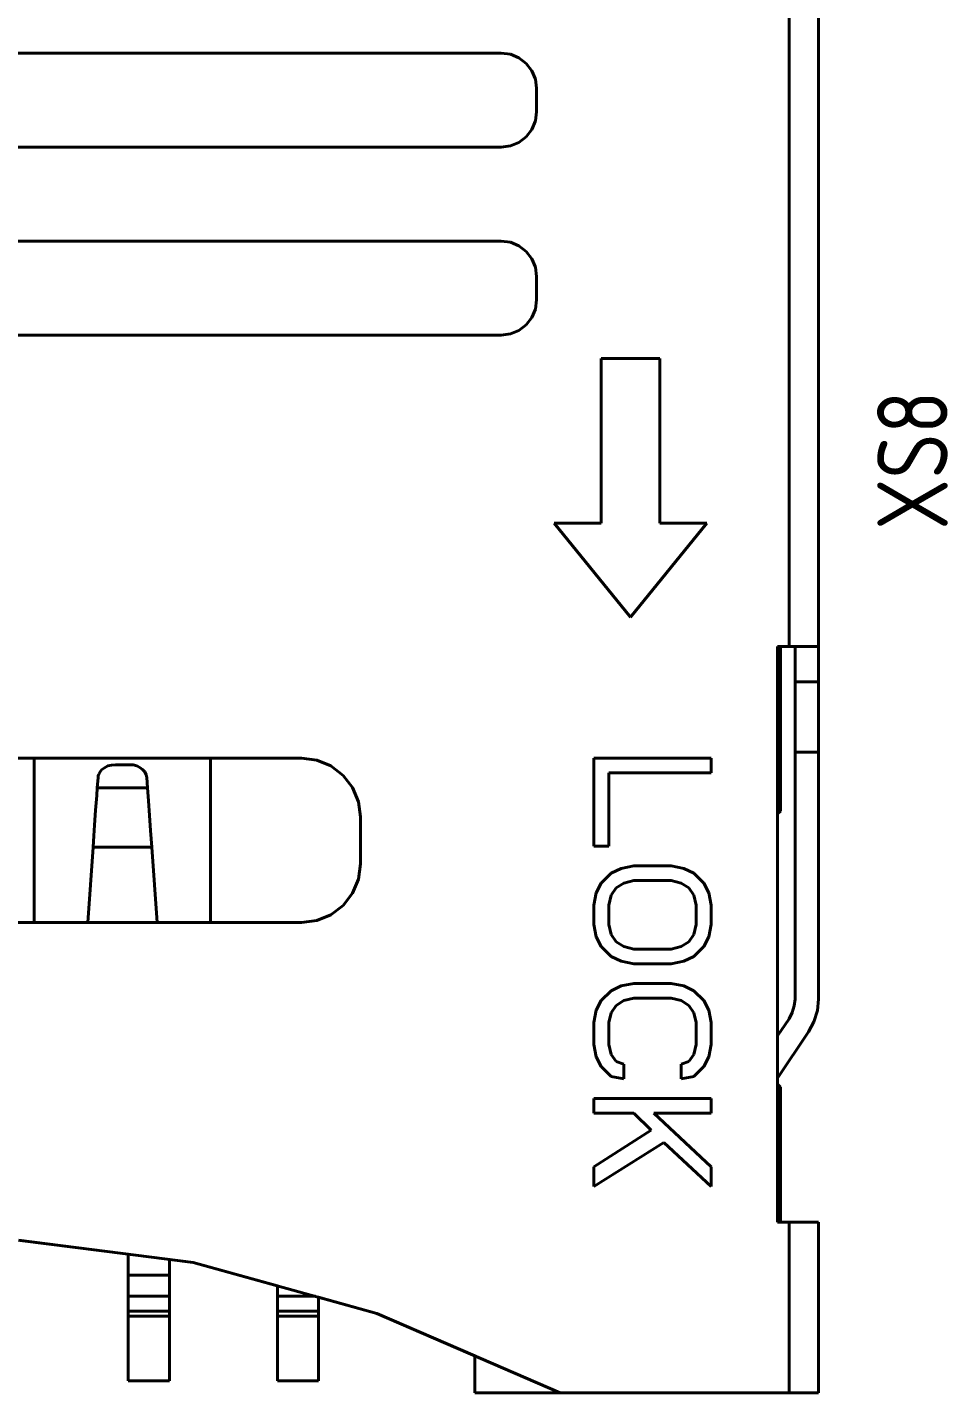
# Model space of a CAD drawing. Header units: inches. Extents: x -969 to 2045, y -594 to 12.
# Drawn here: x -853.78 to -838.11, y -149.94 to -126.7 of the extents above; entities that cross this region are included whole.
import ezdxf

# ---------------------------------------------------------------- set-up
doc = ezdxf.new("R2010")
doc.units = ezdxf.units.IN
doc.header["$MEASUREMENT"] = 0
doc.layers.add('Основная', color=7, linetype='Continuous', lineweight=40)
doc.styles.add('GOST type A0', font='gost.TTF', dxfattribs={"height": 2.116667})

msp = doc.modelspace()

# ---------------------------------------------------------------- linework, layer by layer
at = {"layer": 'Основная'}
for p, q in [((-840.309, -137.239), (-840.309, -120.503)), ((-840.309, -137.239), (-840.309, -120.503)), ((-840.309, -137.239), (-840.311, -120.643)), ((-840.309, -137.239), (-840.311, -120.643)), ((-840.809, -137.239), (-840.809, -123.739)), ((-840.809, -137.239), (-840.809, -123.739)), ((-863.509, -127.139), (-845.709, -127.139)), ((-863.509, -127.139), (-845.709, -127.139)), ((-845.709, -127.139), (-845.553, -127.159)), ((-845.709, -127.139), (-845.553, -127.159)), ((-845.553, -127.159), (-845.409, -127.219)), ((-845.553, -127.159), (-845.409, -127.219)), ((-845.409, -127.219), (-845.285, -127.315)), ((-845.409, -127.219), (-845.285, -127.315)), ((-845.285, -127.315), (-845.189, -127.439)), ((-845.285, -127.315), (-845.189, -127.439)), ((-845.189, -127.439), (-845.129, -127.583)), ((-845.189, -127.439), (-845.129, -127.583)), ((-845.129, -127.583), (-845.109, -127.739)), ((-845.129, -127.583), (-845.109, -127.739)), ((-845.109, -127.739), (-845.109, -128.139)), ((-845.109, -127.739), (-845.109, -128.139)), ((-845.129, -128.295), (-845.109, -128.139)), ((-845.129, -128.295), (-845.109, -128.139)), ((-845.285, -128.563), (-845.189, -128.439)), ((-845.285, -128.563), (-845.189, -128.439)), ((-845.189, -128.439), (-845.129, -128.295)), ((-845.189, -128.439), (-845.129, -128.295)), ((-863.509, -128.739), (-845.709, -128.739)), ((-863.509, -128.739), (-845.709, -128.739)), ((-845.709, -128.739), (-845.553, -128.719)), ((-845.709, -128.739), (-845.553, -128.719)), ((-845.553, -128.719), (-845.409, -128.659)), ((-845.553, -128.719), (-845.409, -128.659)), ((-845.409, -128.659), (-845.285, -128.563)), ((-845.409, -128.659), (-845.285, -128.563)), ((-863.509, -130.339), (-845.709, -130.339)), ((-863.509, -130.339), (-845.709, -130.339)), ((-845.709, -130.339), (-845.553, -130.359)), ((-845.709, -130.339), (-845.553, -130.359)), ((-845.553, -130.359), (-845.409, -130.419)), ((-845.553, -130.359), (-845.409, -130.419)), ((-845.409, -130.419), (-845.285, -130.515)), ((-845.409, -130.419), (-845.285, -130.515)), ((-845.285, -130.515), (-845.189, -130.639)), ((-845.285, -130.515), (-845.189, -130.639)), ((-845.189, -130.639), (-845.129, -130.783)), ((-845.189, -130.639), (-845.129, -130.783)), ((-845.129, -130.783), (-845.109, -130.939)), ((-845.129, -130.783), (-845.109, -130.939)), ((-845.109, -131.339), (-845.109, -130.939)), ((-845.109, -131.339), (-845.109, -130.939)), ((-845.189, -131.639), (-845.129, -131.495)), ((-845.189, -131.639), (-845.129, -131.495)), ((-845.129, -131.495), (-845.109, -131.339)), ((-845.129, -131.495), (-845.109, -131.339)), ((-845.285, -131.763), (-845.189, -131.639)), ((-845.285, -131.763), (-845.189, -131.639)), ((-863.509, -131.939), (-845.709, -131.939)), ((-863.509, -131.939), (-845.709, -131.939)), ((-845.709, -131.939), (-845.553, -131.919)), ((-845.709, -131.939), (-845.553, -131.919)), ((-845.553, -131.919), (-845.409, -131.859)), ((-845.553, -131.919), (-845.409, -131.859)), ((-845.409, -131.859), (-845.285, -131.763)), ((-845.409, -131.859), (-845.285, -131.763)), ((-844.009, -132.339), (-843.009, -132.339)), ((-844.009, -132.339), (-844.009, -135.139)), ((-844.009, -132.339), (-843.009, -132.339)), ((-844.009, -132.339), (-844.009, -135.139)), ((-843.009, -132.339), (-843.009, -135.139)), ((-843.009, -132.339), (-843.009, -135.139)), ((-844.809, -135.139), (-844.009, -135.139)), ((-844.809, -135.139), (-843.509, -136.739)), ((-844.809, -135.139), (-844.009, -135.139)), ((-844.809, -135.139), (-843.509, -136.739)), ((-843.509, -136.739), (-842.209, -135.139)), ((-843.509, -136.739), (-842.209, -135.139)), ((-843.009, -135.139), (-842.209, -135.139)), ((-843.009, -135.139), (-842.209, -135.139)), ((-841.009, -137.239), (-840.809, -137.239)), ((-841.009, -137.239), (-841.009, -147.039)), ((-841.009, -137.239), (-840.809, -137.239)), ((-841.009, -137.239), (-841.009, -147.039)), ((-840.959, -140.039), (-840.959, -137.239)), ((-840.959, -140.039), (-840.959, -137.239)), ((-840.809, -137.239), (-840.679, -137.239)), ((-840.809, -137.239), (-840.679, -137.239)), ((-840.709, -137.259), (-840.709, -137.239)), ((-840.709, -137.259), (-840.709, -137.239)), ((-840.709, -137.259), (-840.709, -137.319)), ((-840.709, -137.259), (-840.709, -137.319)), ((-840.709, -137.319), (-840.709, -137.415)), ((-840.709, -137.319), (-840.709, -137.415)), ((-840.679, -137.239), (-840.559, -137.239)), ((-840.679, -137.239), (-840.327, -137.239)), ((-840.679, -137.239), (-840.559, -137.239)), ((-840.679, -137.239), (-840.327, -137.239)), ((-840.559, -137.239), (-840.455, -137.239)), ((-840.559, -137.239), (-840.455, -137.239)), ((-840.455, -137.239), (-840.377, -137.239)), ((-840.455, -137.239), (-840.377, -137.239)), ((-840.377, -137.239), (-840.327, -137.239)), ((-840.377, -137.239), (-840.327, -137.239)), ((-840.327, -137.239), (-840.309, -137.239)), ((-840.327, -137.239), (-840.309, -137.239)), ((-840.309, -143.239), (-840.309, -137.239)), ((-840.309, -137.239), (-840.309, -137.259)), ((-840.309, -143.239), (-840.309, -137.239)), ((-840.309, -137.239), (-840.309, -137.259)), ((-840.309, -137.259), (-840.309, -137.319)), ((-840.309, -137.259), (-840.309, -137.319)), ((-840.309, -137.319), (-840.309, -137.415)), ((-840.309, -137.319), (-840.309, -137.415)), ((-840.709, -137.415), (-840.709, -137.539)), ((-840.709, -137.415), (-840.709, -137.539)), ((-840.709, -137.539), (-840.709, -137.683)), ((-840.709, -137.539), (-840.709, -137.683)), ((-840.309, -137.415), (-840.309, -137.539)), ((-840.309, -137.415), (-840.309, -137.539)), ((-840.309, -137.539), (-840.309, -137.683)), ((-840.309, -137.539), (-840.309, -137.683)), ((-840.709, -137.839), (-840.709, -137.683)), ((-840.709, -137.839), (-840.709, -137.683)), ((-840.309, -137.683), (-840.309, -137.839)), ((-840.309, -137.683), (-840.309, -137.839)), ((-840.709, -139.039), (-840.709, -137.839)), ((-840.709, -137.839), (-840.309, -137.839)), ((-840.709, -139.039), (-840.709, -137.839)), ((-840.709, -137.839), (-840.309, -137.839)), ((-840.309, -139.039), (-840.309, -137.839)), ((-840.309, -139.039), (-840.309, -137.839)), ((-863.109, -139.139), (-849.109, -139.139)), ((-863.109, -139.139), (-849.109, -139.139)), ((-853.659, -141.939), (-853.659, -139.139)), ((-853.659, -141.939), (-853.659, -139.139)), ((-850.659, -141.939), (-850.659, -139.139)), ((-850.659, -141.939), (-850.659, -139.139)), ((-849.109, -139.139), (-848.851, -139.173)), ((-849.109, -139.139), (-848.851, -139.173)), ((-848.851, -139.173), (-848.609, -139.273)), ((-848.851, -139.173), (-848.609, -139.273)), ((-844.135, -139.139), (-842.135, -139.139)), ((-844.135, -139.139), (-844.135, -140.639)), ((-844.135, -139.139), (-842.135, -139.139)), ((-844.135, -139.139), (-844.135, -140.639)), ((-842.135, -139.139), (-842.135, -139.389)), ((-842.135, -139.139), (-842.135, -139.389)), ((-840.709, -139.039), (-840.709, -143.239)), ((-840.709, -139.039), (-840.309, -139.039)), ((-840.709, -139.039), (-840.709, -143.239)), ((-840.709, -139.039), (-840.309, -139.039)), ((-840.309, -139.039), (-840.309, -143.239)), ((-840.309, -139.039), (-840.309, -143.239)), ((-852.571, -139.441), (-852.561, -139.413)), ((-852.571, -139.441), (-852.561, -139.413)), ((-852.561, -139.413), (-852.541, -139.375)), ((-852.561, -139.413), (-852.541, -139.375)), ((-852.541, -139.375), (-852.513, -139.341)), ((-852.541, -139.375), (-852.513, -139.341)), ((-852.513, -139.341), (-852.467, -139.303)), ((-852.513, -139.341), (-852.467, -139.303)), ((-852.467, -139.303), (-852.409, -139.273)), ((-852.467, -139.303), (-852.409, -139.273)), ((-852.409, -139.273), (-852.345, -139.257)), ((-852.409, -139.273), (-852.345, -139.257)), ((-852.345, -139.257), (-852.275, -139.251)), ((-852.345, -139.257), (-852.275, -139.251)), ((-852.275, -139.251), (-852.043, -139.251)), ((-852.275, -139.251), (-852.043, -139.251)), ((-852.043, -139.251), (-851.977, -139.255)), ((-852.043, -139.251), (-851.977, -139.255)), ((-851.977, -139.255), (-851.915, -139.273)), ((-851.977, -139.255), (-851.915, -139.273)), ((-851.915, -139.273), (-851.861, -139.297)), ((-851.915, -139.273), (-851.861, -139.297)), ((-851.861, -139.297), (-851.815, -139.331)), ((-851.861, -139.297), (-851.815, -139.331)), ((-851.815, -139.331), (-851.779, -139.375)), ((-851.815, -139.331), (-851.779, -139.375)), ((-851.779, -139.375), (-851.755, -139.421)), ((-851.779, -139.375), (-851.755, -139.421)), ((-851.755, -139.421), (-851.743, -139.471)), ((-851.755, -139.421), (-851.743, -139.471)), ((-848.609, -139.273), (-848.403, -139.433)), ((-848.609, -139.273), (-848.403, -139.433)), ((-843.879, -139.389), (-843.879, -140.639)), ((-843.879, -139.389), (-842.135, -139.389)), ((-843.879, -139.389), (-843.879, -140.639)), ((-843.879, -139.389), (-842.135, -139.389)), ((-852.597, -139.775), (-852.587, -139.647)), ((-852.597, -139.775), (-852.587, -139.647)), ((-852.587, -139.647), (-852.575, -139.471)), ((-852.587, -139.647), (-852.575, -139.471)), ((-852.587, -139.647), (-851.731, -139.647)), ((-852.587, -139.647), (-851.731, -139.647)), ((-852.575, -139.471), (-852.571, -139.441)), ((-852.575, -139.471), (-852.571, -139.441)), ((-851.743, -139.471), (-851.731, -139.647)), ((-851.743, -139.471), (-851.731, -139.647)), ((-851.731, -139.647), (-851.715, -139.867)), ((-851.731, -139.647), (-851.715, -139.867)), ((-848.403, -139.433), (-848.243, -139.639)), ((-848.403, -139.433), (-848.243, -139.639)), ((-848.243, -139.639), (-848.143, -139.881)), ((-848.243, -139.639), (-848.143, -139.881)), ((-852.615, -140.025), (-852.597, -139.775)), ((-852.615, -140.025), (-852.597, -139.775)), ((-851.715, -139.867), (-851.699, -140.113)), ((-851.715, -139.867), (-851.699, -140.113)), ((-848.143, -139.881), (-848.109, -140.139)), ((-848.143, -139.881), (-848.109, -140.139)), ((-852.633, -140.281), (-852.615, -140.025)), ((-852.633, -140.281), (-852.615, -140.025)), ((-851.699, -140.113), (-851.681, -140.371)), ((-851.699, -140.113), (-851.681, -140.371)), ((-841.009, -140.089), (-840.959, -140.039)), ((-841.009, -140.089), (-840.959, -140.039)), ((-852.645, -140.461), (-852.633, -140.281)), ((-852.645, -140.461), (-852.633, -140.281)), ((-848.109, -140.939), (-848.109, -140.139)), ((-848.109, -140.939), (-848.109, -140.139)), ((-852.659, -140.657), (-852.645, -140.461)), ((-852.659, -140.657), (-852.645, -140.461)), ((-851.681, -140.371), (-851.671, -140.513)), ((-851.681, -140.371), (-851.671, -140.513)), ((-851.671, -140.513), (-851.661, -140.657)), ((-851.671, -140.513), (-851.661, -140.657)), ((-852.749, -141.939), (-852.659, -140.657)), ((-852.749, -141.939), (-852.659, -140.657)), ((-852.659, -140.657), (-851.661, -140.657)), ((-852.659, -140.657), (-851.661, -140.657)), ((-851.661, -140.657), (-851.569, -141.939)), ((-851.661, -140.657), (-851.569, -141.939)), ((-844.135, -140.639), (-843.879, -140.639)), ((-844.135, -140.639), (-843.879, -140.639)), ((-848.143, -141.197), (-848.109, -140.939)), ((-848.143, -141.197), (-848.109, -140.939)), ((-843.837, -141.097), (-843.667, -141.015)), ((-843.837, -141.097), (-843.667, -141.015)), ((-843.667, -141.015), (-843.453, -140.973)), ((-843.667, -141.015), (-843.453, -140.973)), ((-843.453, -140.973), (-842.815, -140.973)), ((-843.453, -140.973), (-842.815, -140.973)), ((-842.815, -140.973), (-842.603, -141.015)), ((-842.815, -140.973), (-842.603, -141.015)), ((-842.603, -141.015), (-842.433, -141.097)), ((-842.603, -141.015), (-842.433, -141.097)), ((-848.243, -141.439), (-848.143, -141.197)), ((-848.243, -141.439), (-848.143, -141.197)), ((-844.093, -141.431), (-844.007, -141.265)), ((-844.093, -141.431), (-844.007, -141.265)), ((-844.007, -141.265), (-843.837, -141.097)), ((-844.007, -141.265), (-843.837, -141.097)), ((-843.751, -141.347), (-843.625, -141.265)), ((-843.751, -141.347), (-843.625, -141.265)), ((-843.625, -141.265), (-843.453, -141.223)), ((-843.625, -141.265), (-843.453, -141.223)), ((-843.453, -141.223), (-842.815, -141.223)), ((-843.453, -141.223), (-842.815, -141.223)), ((-842.815, -141.223), (-842.645, -141.265)), ((-842.815, -141.223), (-842.645, -141.265)), ((-842.645, -141.265), (-842.517, -141.347)), ((-842.645, -141.265), (-842.517, -141.347)), ((-842.433, -141.097), (-842.263, -141.265)), ((-842.433, -141.097), (-842.263, -141.265)), ((-842.263, -141.265), (-842.177, -141.431)), ((-842.263, -141.265), (-842.177, -141.431)), ((-848.403, -141.647), (-848.243, -141.439)), ((-848.403, -141.647), (-848.243, -141.439)), ((-844.135, -141.639), (-844.093, -141.431)), ((-844.135, -141.639), (-844.093, -141.431)), ((-843.879, -141.639), (-843.837, -141.473)), ((-843.879, -141.639), (-843.837, -141.473)), ((-843.837, -141.473), (-843.751, -141.347)), ((-843.837, -141.473), (-843.751, -141.347)), ((-842.517, -141.347), (-842.433, -141.473)), ((-842.517, -141.347), (-842.433, -141.473)), ((-842.433, -141.473), (-842.391, -141.639)), ((-842.433, -141.473), (-842.391, -141.639)), ((-842.177, -141.431), (-842.135, -141.639)), ((-842.177, -141.431), (-842.135, -141.639)), ((-848.609, -141.805), (-848.403, -141.647)), ((-848.609, -141.805), (-848.403, -141.647)), ((-844.135, -141.639), (-844.135, -141.973)), ((-844.135, -141.639), (-844.135, -141.973)), ((-843.879, -141.639), (-843.879, -141.973)), ((-843.879, -141.639), (-843.879, -141.973)), ((-842.391, -141.973), (-842.391, -141.639)), ((-842.391, -141.973), (-842.391, -141.639)), ((-842.135, -141.639), (-842.135, -141.973)), ((-842.135, -141.639), (-842.135, -141.973)), ((-863.109, -141.939), (-849.109, -141.939)), ((-863.109, -141.939), (-849.109, -141.939)), ((-849.109, -141.939), (-848.851, -141.905)), ((-849.109, -141.939), (-848.851, -141.905)), ((-848.851, -141.905), (-848.609, -141.805)), ((-848.851, -141.905), (-848.609, -141.805)), ((-844.135, -141.973), (-844.093, -142.181)), ((-844.135, -141.973), (-844.093, -142.181)), ((-843.879, -141.973), (-843.837, -142.139)), ((-843.879, -141.973), (-843.837, -142.139)), ((-842.433, -142.139), (-842.391, -141.973)), ((-842.433, -142.139), (-842.391, -141.973)), ((-842.177, -142.181), (-842.135, -141.973)), ((-842.177, -142.181), (-842.135, -141.973)), ((-844.093, -142.181), (-844.007, -142.347)), ((-844.093, -142.181), (-844.007, -142.347)), ((-843.837, -142.139), (-843.751, -142.265)), ((-843.837, -142.139), (-843.751, -142.265)), ((-842.517, -142.265), (-842.433, -142.139)), ((-842.517, -142.265), (-842.433, -142.139)), ((-842.263, -142.347), (-842.177, -142.181)), ((-842.263, -142.347), (-842.177, -142.181)), ((-844.007, -142.347), (-843.837, -142.515)), ((-844.007, -142.347), (-843.837, -142.515)), ((-843.751, -142.265), (-843.625, -142.347)), ((-843.751, -142.265), (-843.625, -142.347)), ((-843.625, -142.347), (-843.453, -142.389)), ((-843.625, -142.347), (-843.453, -142.389)), ((-843.453, -142.389), (-842.815, -142.389)), ((-843.453, -142.389), (-842.815, -142.389)), ((-842.815, -142.389), (-842.645, -142.347)), ((-842.815, -142.389), (-842.645, -142.347)), ((-842.645, -142.347), (-842.517, -142.265)), ((-842.645, -142.347), (-842.517, -142.265)), ((-842.433, -142.515), (-842.263, -142.347)), ((-842.433, -142.515), (-842.263, -142.347)), ((-843.837, -142.515), (-843.667, -142.597)), ((-843.837, -142.515), (-843.667, -142.597)), ((-843.667, -142.597), (-843.453, -142.639)), ((-843.667, -142.597), (-843.453, -142.639)), ((-843.453, -142.639), (-842.815, -142.639)), ((-843.453, -142.639), (-842.815, -142.639)), ((-842.815, -142.639), (-842.603, -142.597)), ((-842.815, -142.639), (-842.603, -142.597)), ((-842.603, -142.597), (-842.433, -142.515)), ((-842.603, -142.597), (-842.433, -142.515)), ((-844.007, -143.265), (-843.837, -143.097)), ((-844.007, -143.265), (-843.837, -143.097)), ((-843.837, -143.097), (-843.667, -143.015)), ((-843.837, -143.097), (-843.667, -143.015)), ((-843.667, -143.015), (-843.453, -142.973)), ((-843.667, -143.015), (-843.453, -142.973)), ((-843.453, -142.973), (-842.815, -142.973)), ((-843.453, -142.973), (-842.815, -142.973)), ((-842.815, -142.973), (-842.603, -143.015)), ((-842.815, -142.973), (-842.603, -143.015)), ((-842.603, -143.015), (-842.433, -143.097)), ((-842.603, -143.015), (-842.433, -143.097)), ((-842.433, -143.097), (-842.263, -143.265)), ((-842.433, -143.097), (-842.263, -143.265)), ((-844.093, -143.431), (-844.007, -143.265)), ((-844.093, -143.431), (-844.007, -143.265)), ((-843.837, -143.473), (-843.751, -143.347)), ((-843.837, -143.473), (-843.751, -143.347)), ((-843.751, -143.347), (-843.625, -143.265)), ((-843.751, -143.347), (-843.625, -143.265)), ((-843.625, -143.265), (-843.453, -143.223)), ((-843.625, -143.265), (-843.453, -143.223)), ((-843.453, -143.223), (-842.815, -143.223)), ((-843.453, -143.223), (-842.815, -143.223)), ((-842.815, -143.223), (-842.645, -143.265)), ((-842.815, -143.223), (-842.645, -143.265)), ((-842.645, -143.265), (-842.517, -143.347)), ((-842.645, -143.265), (-842.517, -143.347)), ((-842.517, -143.347), (-842.433, -143.473)), ((-842.517, -143.347), (-842.433, -143.473)), ((-842.263, -143.265), (-842.177, -143.431)), ((-842.263, -143.265), (-842.177, -143.431)), ((-840.755, -143.471), (-840.721, -143.357)), ((-840.755, -143.471), (-840.721, -143.357)), ((-840.721, -143.357), (-840.709, -143.239)), ((-840.721, -143.357), (-840.709, -143.239)), ((-840.329, -143.435), (-840.309, -143.239)), ((-840.329, -143.435), (-840.309, -143.239)), ((-840.329, -143.435), (-840.309, -143.239)), ((-840.329, -143.435), (-840.309, -143.239)), ((-844.135, -143.639), (-844.093, -143.431)), ((-844.135, -143.639), (-844.093, -143.431)), ((-843.879, -143.639), (-843.837, -143.473)), ((-843.879, -143.639), (-843.837, -143.473)), ((-842.433, -143.473), (-842.391, -143.639)), ((-842.433, -143.473), (-842.391, -143.639)), ((-842.177, -143.431), (-842.135, -143.639)), ((-842.177, -143.431), (-842.135, -143.639)), ((-841.009, -143.867), (-840.811, -143.575)), ((-841.009, -143.867), (-840.811, -143.575)), ((-840.811, -143.575), (-840.755, -143.471)), ((-840.811, -143.575), (-840.755, -143.471)), ((-840.387, -143.625), (-840.329, -143.435)), ((-840.387, -143.625), (-840.329, -143.435)), ((-840.387, -143.625), (-840.329, -143.435)), ((-840.387, -143.625), (-840.329, -143.435)), ((-844.135, -143.639), (-844.135, -144.015)), ((-844.135, -143.639), (-844.135, -144.015)), ((-843.879, -143.639), (-843.879, -144.015)), ((-843.879, -143.639), (-843.879, -144.015)), ((-842.391, -143.639), (-842.391, -144.015)), ((-842.391, -143.639), (-842.391, -144.015)), ((-842.135, -143.639), (-842.135, -144.015)), ((-842.135, -143.639), (-842.135, -144.015)), ((-841.009, -144.585), (-840.479, -143.797)), ((-841.009, -144.585), (-840.479, -143.797)), ((-841.009, -144.585), (-840.479, -143.797)), ((-841.009, -144.585), (-840.479, -143.797)), ((-840.479, -143.797), (-840.387, -143.625)), ((-840.479, -143.797), (-840.387, -143.625)), ((-840.479, -143.797), (-840.387, -143.625)), ((-840.479, -143.797), (-840.387, -143.625)), ((-844.135, -144.015), (-844.093, -144.223)), ((-844.135, -144.015), (-844.093, -144.223)), ((-843.879, -144.015), (-843.837, -144.181)), ((-843.879, -144.015), (-843.837, -144.181)), ((-842.433, -144.181), (-842.391, -144.015)), ((-842.433, -144.181), (-842.391, -144.015)), ((-842.177, -144.223), (-842.135, -144.015)), ((-842.177, -144.223), (-842.135, -144.015)), ((-844.093, -144.223), (-844.007, -144.389)), ((-844.093, -144.223), (-844.007, -144.389)), ((-843.837, -144.181), (-843.751, -144.305)), ((-843.837, -144.181), (-843.751, -144.305)), ((-843.751, -144.305), (-843.625, -144.347)), ((-843.751, -144.305), (-843.625, -144.347)), ((-842.645, -144.347), (-842.517, -144.305)), ((-842.645, -144.347), (-842.517, -144.305)), ((-842.517, -144.305), (-842.433, -144.181)), ((-842.517, -144.305), (-842.433, -144.181)), ((-842.263, -144.389), (-842.177, -144.223)), ((-842.263, -144.389), (-842.177, -144.223)), ((-844.007, -144.389), (-843.837, -144.555)), ((-844.007, -144.389), (-843.837, -144.555)), ((-843.625, -144.347), (-843.625, -144.597)), ((-843.625, -144.347), (-843.625, -144.597)), ((-842.645, -144.347), (-842.645, -144.597)), ((-842.645, -144.347), (-842.645, -144.597)), ((-842.433, -144.555), (-842.263, -144.389)), ((-842.433, -144.555), (-842.263, -144.389)), ((-843.837, -144.555), (-843.625, -144.597)), ((-843.837, -144.555), (-843.625, -144.597)), ((-842.645, -144.597), (-842.433, -144.555)), ((-842.645, -144.597), (-842.433, -144.555)), ((-841.009, -144.689), (-841.009, -144.585)), ((-841.009, -144.689), (-841.009, -144.585)), ((-840.959, -144.739), (-841.009, -144.689)), ((-841.009, -144.689), (-840.959, -144.739)), ((-840.959, -144.739), (-841.009, -144.689)), ((-841.009, -144.689), (-840.959, -144.739)), ((-840.959, -147.039), (-840.959, -144.739)), ((-840.959, -147.039), (-840.959, -144.739)), ((-840.959, -147.039), (-840.959, -144.739)), ((-840.959, -147.039), (-840.959, -144.739)), ((-844.135, -144.931), (-842.135, -144.931)), ((-844.135, -144.931), (-844.135, -145.181)), ((-844.135, -144.931), (-842.135, -144.931)), ((-844.135, -144.931), (-844.135, -145.181)), ((-842.135, -144.931), (-842.135, -145.181)), ((-842.135, -144.931), (-842.135, -145.181)), ((-844.135, -145.181), (-843.453, -145.181)), ((-844.135, -145.181), (-843.453, -145.181)), ((-843.453, -145.181), (-843.157, -145.473)), ((-843.453, -145.181), (-843.157, -145.473)), ((-843.113, -145.181), (-842.135, -146.097)), ((-843.113, -145.181), (-842.135, -145.181)), ((-843.113, -145.181), (-842.135, -146.097)), ((-843.113, -145.181), (-842.135, -145.181)), ((-844.135, -146.097), (-843.157, -145.473)), ((-844.135, -146.097), (-843.157, -145.473)), ((-844.135, -146.431), (-842.943, -145.681)), ((-844.135, -146.431), (-842.943, -145.681)), ((-842.943, -145.681), (-842.135, -146.431)), ((-842.943, -145.681), (-842.135, -146.431)), ((-844.135, -146.097), (-844.135, -146.431)), ((-844.135, -146.097), (-844.135, -146.431)), ((-842.135, -146.097), (-842.135, -146.431)), ((-842.135, -146.097), (-842.135, -146.431)), ((-841.009, -147.039), (-840.809, -147.039)), ((-841.009, -147.039), (-840.809, -147.039)), ((-840.309, -147.039), (-840.959, -147.039)), ((-840.309, -147.039), (-840.959, -147.039)), ((-840.809, -147.039), (-840.679, -147.039)), ((-840.809, -147.039), (-840.809, -149.939)), ((-840.809, -147.039), (-840.679, -147.039)), ((-840.809, -147.039), (-840.809, -149.939)), ((-840.679, -147.039), (-840.559, -147.039)), ((-840.679, -147.039), (-840.559, -147.039)), ((-840.559, -147.039), (-840.455, -147.039)), ((-840.559, -147.039), (-840.455, -147.039)), ((-840.455, -147.039), (-840.377, -147.039)), ((-840.455, -147.039), (-840.377, -147.039)), ((-840.377, -147.039), (-840.327, -147.039)), ((-840.377, -147.039), (-840.327, -147.039)), ((-840.327, -147.039), (-840.309, -147.039)), ((-840.327, -147.039), (-840.309, -147.039)), ((-840.309, -149.939), (-840.309, -147.039)), ((-840.309, -147.039), (-840.309, -149.939)), ((-840.309, -149.939), (-840.309, -147.039)), ((-840.309, -147.039), (-840.309, -149.939)), ((-853.927, -147.345), (-850.953, -147.723)), ((-853.927, -147.345), (-850.953, -147.723)), ((-853.899, -147.349), (-852.059, -147.583)), ((-853.899, -147.349), (-852.059, -147.583)), ((-852.059, -147.939), (-852.059, -147.581)), ((-852.059, -147.939), (-852.059, -147.581)), ((-852.059, -147.583), (-852.059, -149.739)), ((-852.059, -147.583), (-852.059, -149.739)), ((-851.359, -149.739), (-851.359, -147.671)), ((-851.359, -147.671), (-850.953, -147.723)), ((-851.359, -147.671), (-851.359, -147.939)), ((-851.359, -149.739), (-851.359, -147.671)), ((-851.359, -147.671), (-850.953, -147.723)), ((-851.359, -147.671), (-851.359, -147.939)), ((-850.953, -147.723), (-849.519, -148.121)), ((-850.953, -147.723), (-847.831, -148.589)), ((-850.953, -147.723), (-849.519, -148.121)), ((-850.953, -147.723), (-847.831, -148.589)), ((-852.059, -148.013), (-852.059, -147.939)), ((-852.059, -147.939), (-851.359, -147.939)), ((-852.059, -148.013), (-852.059, -147.939)), ((-852.059, -147.939), (-851.359, -147.939)), ((-852.059, -148.085), (-852.059, -148.013)), ((-852.059, -148.085), (-852.059, -148.013)), ((-851.359, -147.939), (-851.359, -148.049)), ((-851.359, -147.939), (-851.359, -148.049)), ((-852.059, -148.085), (-852.059, -148.151)), ((-852.059, -148.085), (-852.059, -148.151)), ((-852.059, -148.151), (-852.059, -148.211)), ((-852.059, -148.151), (-852.059, -148.211)), ((-852.059, -148.211), (-852.059, -148.261)), ((-852.059, -148.211), (-852.059, -148.261)), ((-852.059, -148.261), (-852.059, -148.299)), ((-852.059, -148.261), (-852.059, -148.299)), ((-851.359, -148.049), (-851.359, -148.151)), ((-851.359, -148.049), (-851.359, -148.151)), ((-851.359, -148.151), (-851.359, -148.237)), ((-851.359, -148.151), (-851.359, -148.237)), ((-851.359, -148.237), (-851.359, -148.299)), ((-851.359, -148.237), (-851.359, -148.299)), ((-849.519, -148.121), (-849.519, -149.739)), ((-849.519, -148.121), (-849.519, -148.151)), ((-849.519, -148.121), (-849.519, -149.739)), ((-849.519, -148.121), (-849.519, -148.151)), ((-849.519, -148.151), (-849.519, -148.211)), ((-849.519, -148.151), (-849.519, -148.211)), ((-849.519, -148.211), (-849.519, -148.261)), ((-849.519, -148.211), (-849.519, -148.261)), ((-849.519, -148.261), (-849.519, -148.299)), ((-849.519, -148.261), (-849.519, -148.299)), ((-852.059, -148.299), (-852.059, -148.549)), ((-852.059, -148.299), (-851.359, -148.299)), ((-852.059, -148.299), (-852.059, -148.549)), ((-852.059, -148.299), (-851.359, -148.299)), ((-851.359, -148.299), (-851.359, -148.549)), ((-851.359, -148.299), (-851.359, -148.549)), ((-849.519, -148.299), (-849.519, -148.549)), ((-849.519, -148.299), (-848.875, -148.299)), ((-849.519, -148.299), (-849.519, -148.549)), ((-849.519, -148.299), (-848.875, -148.299)), ((-848.819, -149.739), (-848.819, -148.315)), ((-848.819, -148.315), (-847.831, -148.589)), ((-848.819, -148.315), (-848.819, -148.549)), ((-848.819, -149.739), (-848.819, -148.315)), ((-848.819, -148.315), (-847.831, -148.589)), ((-848.819, -148.315), (-848.819, -148.549)), ((-852.059, -148.559), (-852.059, -148.549)), ((-852.059, -148.549), (-851.359, -148.549)), ((-852.059, -148.559), (-852.059, -148.549)), ((-852.059, -148.549), (-851.359, -148.549)), ((-852.059, -148.571), (-852.059, -148.559)), ((-852.059, -148.571), (-852.059, -148.559)), ((-852.059, -148.571), (-852.059, -148.587)), ((-852.059, -148.571), (-852.059, -148.587)), ((-852.059, -148.587), (-852.059, -148.603)), ((-852.059, -148.587), (-852.059, -148.603)), ((-852.059, -148.603), (-852.059, -148.621)), ((-852.059, -148.603), (-852.059, -148.621)), ((-852.059, -148.621), (-852.059, -148.639)), ((-852.059, -148.621), (-852.059, -148.639)), ((-852.059, -148.639), (-852.059, -149.739)), ((-852.059, -148.639), (-851.359, -148.639)), ((-852.059, -148.639), (-852.059, -149.739)), ((-852.059, -148.639), (-851.359, -148.639)), ((-851.359, -148.565), (-851.359, -148.549)), ((-851.359, -148.565), (-851.359, -148.549)), ((-851.359, -148.565), (-851.359, -148.585)), ((-851.359, -148.565), (-851.359, -148.585)), ((-851.359, -148.585), (-851.359, -148.611)), ((-851.359, -148.585), (-851.359, -148.611)), ((-851.359, -148.611), (-851.359, -148.639)), ((-851.359, -148.611), (-851.359, -148.639)), ((-851.359, -148.639), (-851.359, -149.739)), ((-851.359, -148.639), (-851.359, -149.739)), ((-849.519, -148.559), (-849.519, -148.549)), ((-849.519, -148.549), (-848.819, -148.549)), ((-849.519, -148.559), (-849.519, -148.549)), ((-849.519, -148.549), (-848.819, -148.549)), ((-849.519, -148.559), (-849.519, -148.571)), ((-849.519, -148.559), (-849.519, -148.571)), ((-849.519, -148.571), (-849.519, -148.587)), ((-849.519, -148.571), (-849.519, -148.587)), ((-849.519, -148.587), (-849.519, -148.603)), ((-849.519, -148.587), (-849.519, -148.603)), ((-849.519, -148.603), (-849.519, -148.621)), ((-849.519, -148.603), (-849.519, -148.621)), ((-849.519, -148.621), (-849.519, -148.639)), ((-849.519, -148.621), (-849.519, -148.639)), ((-849.519, -148.639), (-849.519, -149.739)), ((-849.519, -148.639), (-848.819, -148.639)), ((-849.519, -148.639), (-849.519, -149.739)), ((-849.519, -148.639), (-848.819, -148.639)), ((-848.819, -148.565), (-848.819, -148.549)), ((-848.819, -148.565), (-848.819, -148.549)), ((-848.819, -148.565), (-848.819, -148.585)), ((-848.819, -148.565), (-848.819, -148.585)), ((-848.819, -148.585), (-848.819, -148.611)), ((-848.819, -148.585), (-848.819, -148.611)), ((-848.819, -148.611), (-848.819, -148.639)), ((-848.819, -148.611), (-848.819, -148.639)), ((-848.819, -148.639), (-848.819, -149.739)), ((-848.819, -148.639), (-848.819, -149.739)), ((-847.831, -148.589), (-846.159, -149.313)), ((-847.831, -148.589), (-844.709, -149.939)), ((-847.831, -148.589), (-846.159, -149.313)), ((-847.831, -148.589), (-844.709, -149.939)), ((-846.159, -149.313), (-846.159, -149.939)), ((-846.159, -149.939), (-846.159, -149.313)), ((-846.159, -149.313), (-846.159, -149.939)), ((-846.159, -149.939), (-846.159, -149.313)), ((-852.059, -149.739), (-851.359, -149.739)), ((-852.059, -149.739), (-851.359, -149.739)), ((-852.059, -149.739), (-851.359, -149.739)), ((-852.059, -149.739), (-851.359, -149.739)), ((-849.519, -149.739), (-848.819, -149.739)), ((-849.519, -149.739), (-848.819, -149.739)), ((-849.519, -149.739), (-848.819, -149.739)), ((-849.519, -149.739), (-848.819, -149.739)), ((-846.159, -149.939), (-840.309, -149.939)), ((-846.159, -149.939), (-844.709, -149.939)), ((-846.159, -149.939), (-840.309, -149.939)), ((-846.159, -149.939), (-844.709, -149.939)), ((-844.709, -149.939), (-840.809, -149.939)), ((-844.709, -149.939), (-840.809, -149.939)), ((-840.809, -149.939), (-840.679, -149.939)), ((-840.809, -149.939), (-840.679, -149.939)), ((-840.679, -149.939), (-840.559, -149.939)), ((-840.679, -149.939), (-840.559, -149.939)), ((-840.559, -149.939), (-840.455, -149.939)), ((-840.559, -149.939), (-840.455, -149.939)), ((-840.455, -149.939), (-840.377, -149.939)), ((-840.455, -149.939), (-840.377, -149.939)), ((-840.377, -149.939), (-840.327, -149.939)), ((-840.377, -149.939), (-840.327, -149.939)), ((-840.327, -149.939), (-840.309, -149.939)), ((-840.327, -149.939), (-840.309, -149.939))]:
    msp.add_line(p, q, dxfattribs=at)

# ---------------------------------------------------------------- texts
at = {"layer": 'Основная', "style": 'GOST type A0'}
msp.add_text('XS8', height=1.2, rotation=90, dxfattribs=at).set_placement((-838.11, -135.254))

doc.saveas('drawing.dxf')
